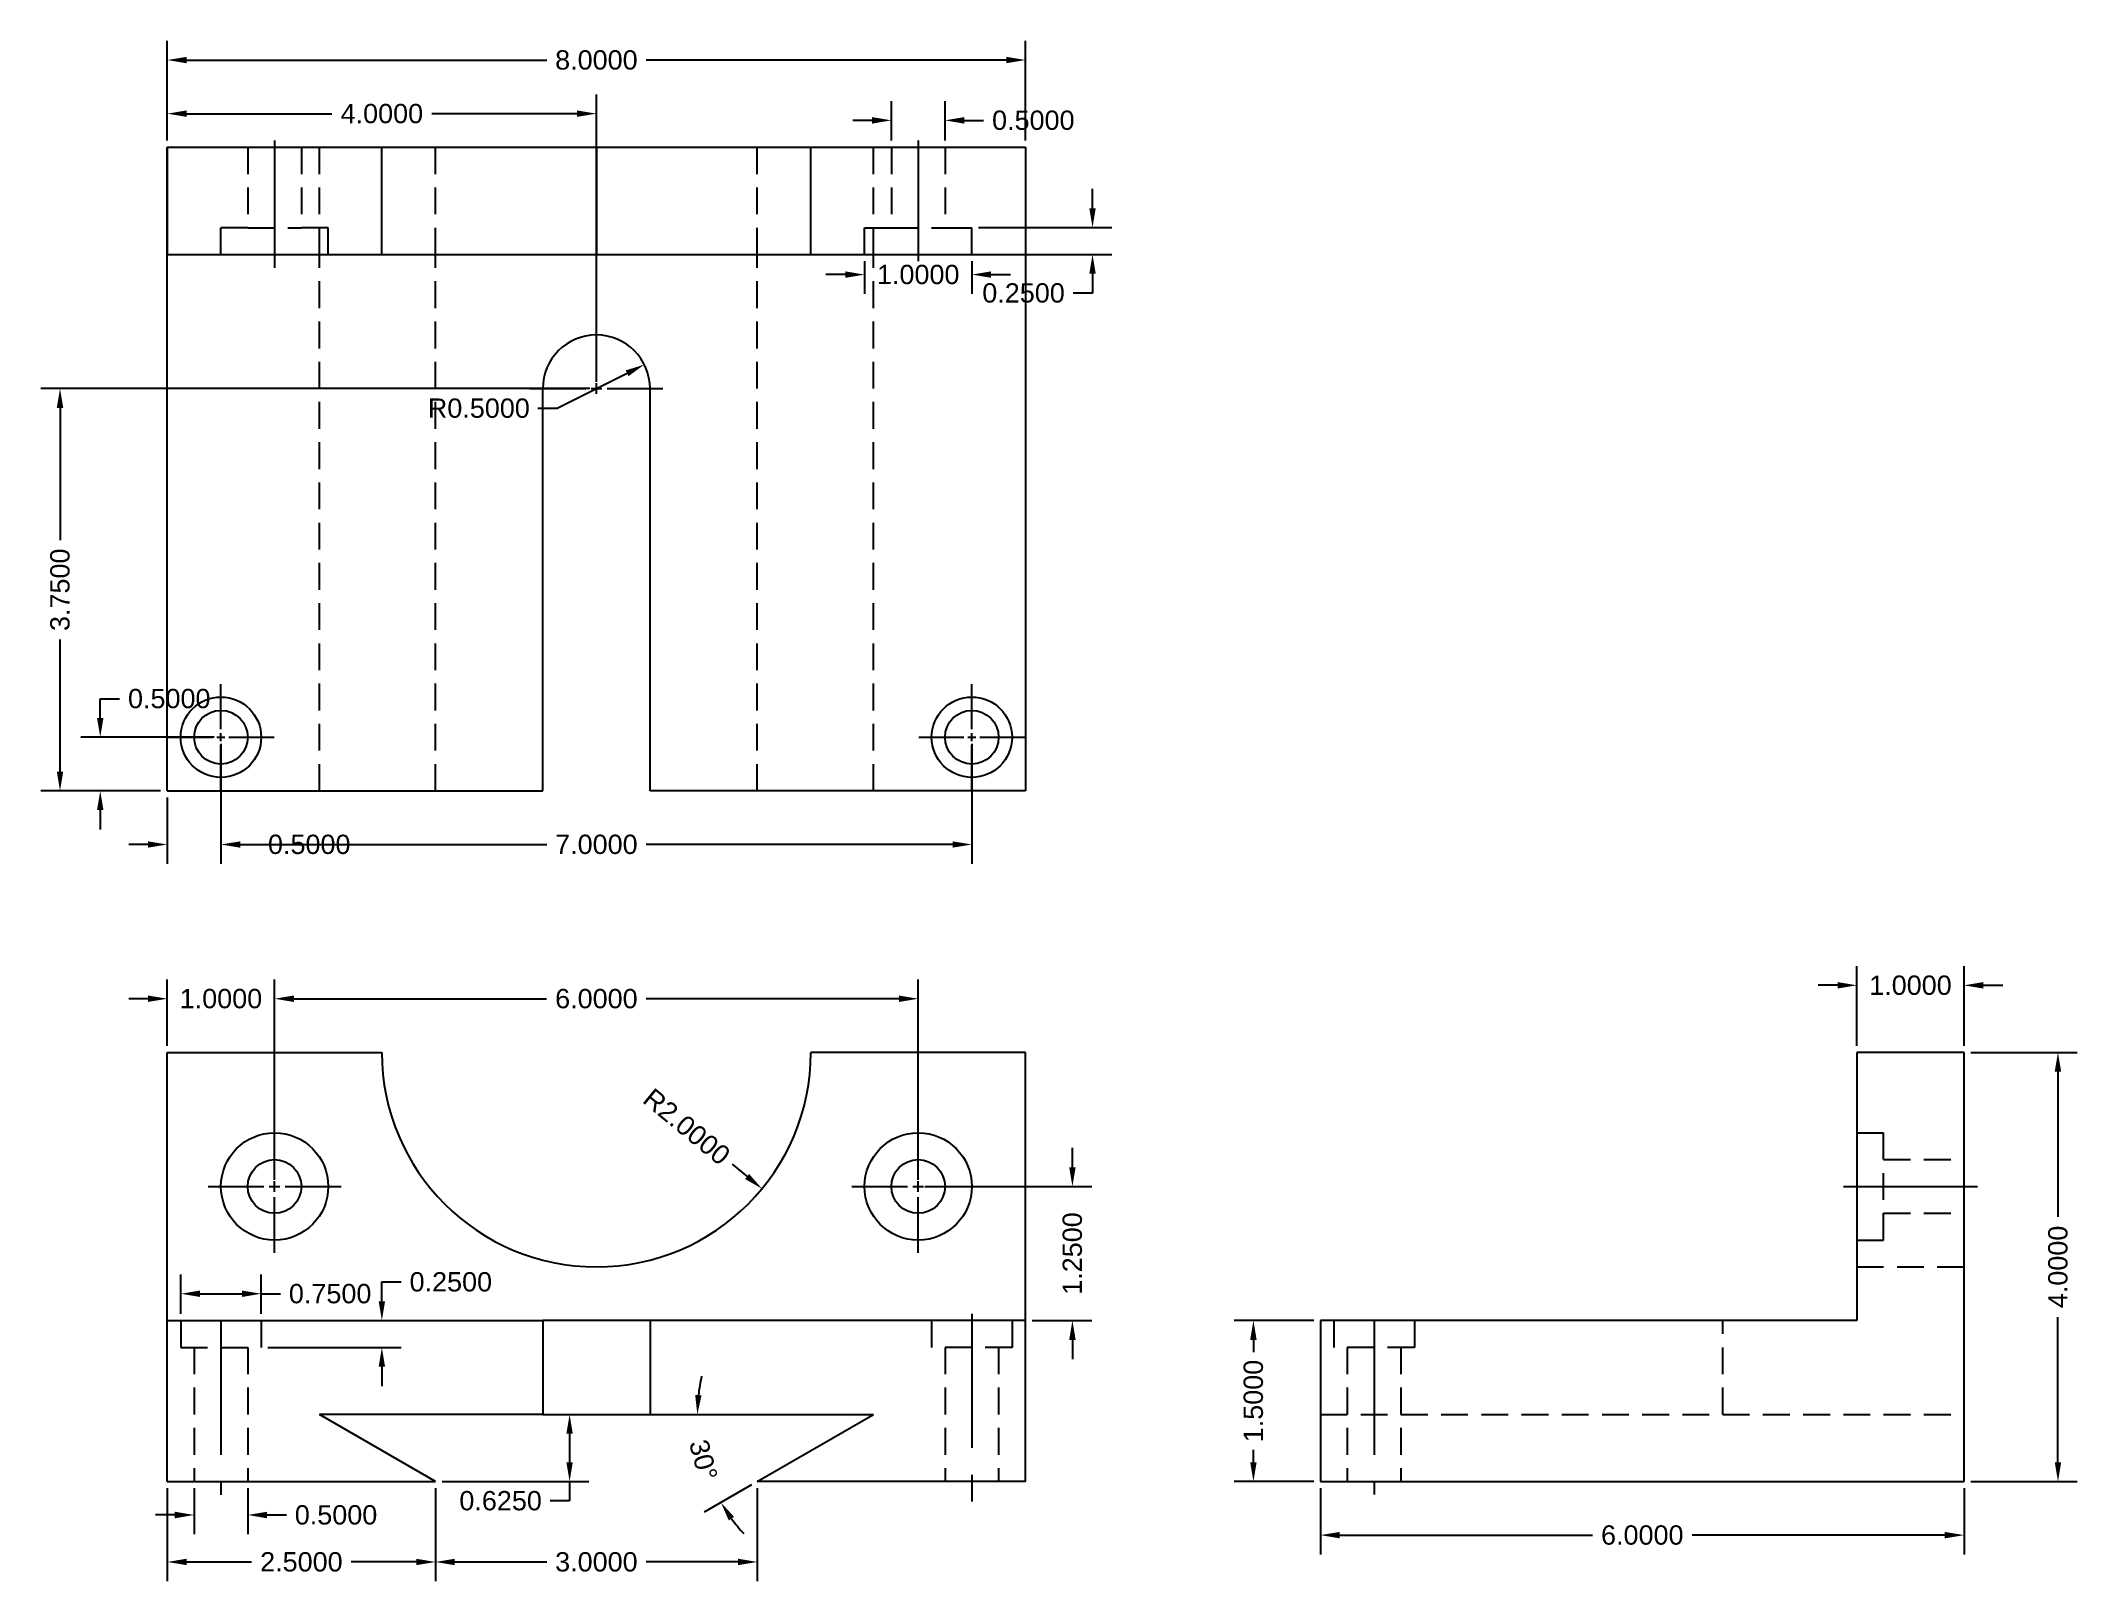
# Model space of a CAD drawing. Header units: feet. Extents: x 6.8 to 25.8, y 4.8 to 19.2.
import ezdxf

# ---------------------------------------------------------------- set-up
doc = ezdxf.new("R2010")
doc.units = ezdxf.units.FT
doc.header["$MEASUREMENT"] = 0
for name, pattern in [('CENTER', [2, 1.25, -0.25, 0.25, -0.25]), ('CENTER2', [1.125, 0.75, -0.125, 0.125, -0.125]), ('HIDDEN', [0.375, 0.25, -0.125])]:
    doc.linetypes.add(name, pattern=pattern)
for name, color, linetype in [('中心線', 3, 'CENTER'), ('輪廓線', 1, 'Continuous'), ('隱藏線', 2, 'HIDDEN')]:
    doc.layers.add(name, color=color, linetype=linetype)
doc.styles.get("Standard").update_dxf_attribs({"font": 'arial.ttf'})
doc.dimstyles.get("Standard").update_dxf_attribs({"dimtxt": 0.18, "dimasz": 0.18, "dimexe": 0.18, "dimexo": 0.0625, "dimgap": 0.09, "dimtad": 0, "dimtih": 1, "dimtoh": 1, "dimdec": 4, "dimzin": 0, "dimdsep": 46, "dimtxsty": 'Standard', "dimcen": 0.09, "dimadec": 0, "dimazin": 0, "dimtfac": 1, "dimtdec": 4, "dimtofl": 0, "dimtmove": 0, "dimatfit": 3, "dimfxl": 1, "dimtolj": 1, "dimtzin": 0, "dimarcsym": 0})

# ---------------------------------------------------------------- blocks, each defined once
blk = doc.blocks.new('*D12')
at = {"color": 0, "lineweight": -2, "transparency": 16777216}
for p, q in [((8.125, 7.312), (8.125, 7.68)), ((8.875, 7.312), (8.875, 7.68)), ((8.305, 7.5), (8.695, 7.5)), ((8.875, 7.5), (9.055, 7.5))]:
    blk.add_line(p, q, dxfattribs=at)
at = {"color": 0, "transparency": 16777216}
for points in [[(8.305, 7.53), (8.305, 7.47), (8.125, 7.5)], [(8.695, 7.53), (8.695, 7.47), (8.875, 7.5)]]:
    blk.add_solid(points, dxfattribs=at)
at = {"layer": 'Defpoints', "color": 0, "transparency": 16777216}
for p in [(8.875, 7.5), (8.125, 7.25), (8.875, 7.25)]:
    blk.add_point(p, dxfattribs=at)
at = {"color": 0, "transparency": 16777216, "insert": (9.518, 7.5), "char_height": 0.18, "attachment_point": 5}
blk.add_mtext('\\A1;0.7500', dxfattribs=at)
blk = doc.blocks.new('*D14')
at = {"color": 0, "lineweight": -2, "transparency": 16777216}
for p, q in [((10, 7.43), (10, 7.61)), ((10, 7.61), (10.18, 7.61)), ((8.938, 7.25), (10.18, 7.25)), ((8.938, 7), (10.18, 7)), ((10, 6.82), (10, 6.64))]:
    blk.add_line(p, q, dxfattribs=at)
at = {"color": 0, "transparency": 16777216}
for points in [[(9.97, 7.43), (10.03, 7.43), (10, 7.25)], [(9.97, 6.82), (10.03, 6.82), (10, 7)]]:
    blk.add_solid(points, dxfattribs=at)
at = {"layer": 'Defpoints', "color": 0, "transparency": 16777216}
for p in [(8.875, 7.25), (10, 7.25), (8.875, 7)]:
    blk.add_point(p, dxfattribs=at)
at = {"color": 0, "transparency": 16777216, "insert": (10.643, 7.61), "char_height": 0.18, "attachment_point": 5}
blk.add_mtext('\\A1;0.2500', dxfattribs=at)
blk = doc.blocks.new('*D15')
at = {"color": 0, "lineweight": -2, "transparency": 16777216}
for p, q in [((18.75, 5.688), (18.75, 5.07)), ((24.75, 5.688), (24.75, 5.07)), ((18.93, 5.25), (21.286, 5.25)), ((24.57, 5.25), (22.214, 5.25))]:
    blk.add_line(p, q, dxfattribs=at)
at = {"color": 0, "transparency": 16777216}
for points in [[(18.93, 5.28), (18.93, 5.22), (18.75, 5.25)], [(24.57, 5.28), (24.57, 5.22), (24.75, 5.25)]]:
    blk.add_solid(points, dxfattribs=at)
at = {"layer": 'Defpoints', "color": 0, "transparency": 16777216}
for p in [(18.75, 5.75), (24.75, 5.75), (24.75, 5.25)]:
    blk.add_point(p, dxfattribs=at)
at = {"color": 0, "transparency": 16777216, "insert": (21.75, 5.25), "char_height": 0.18, "attachment_point": 5}
blk.add_mtext('\\A1;6.0000', dxfattribs=at)
blk = doc.blocks.new('*D16')
at = {"color": 0, "lineweight": -2, "transparency": 16777216}
for p, q in [((8.25, 5.688), (8.25, 5.258)), ((8.75, 5.688), (8.75, 5.258)), ((8.07, 5.438), (7.89, 5.438)), ((8.93, 5.438), (9.11, 5.438))]:
    blk.add_line(p, q, dxfattribs=at)
at = {"color": 0, "transparency": 16777216}
for points in [[(8.07, 5.468), (8.07, 5.407), (8.25, 5.438)], [(8.93, 5.468), (8.93, 5.407), (8.75, 5.438)]]:
    blk.add_solid(points, dxfattribs=at)
at = {"layer": 'Defpoints', "color": 0, "transparency": 16777216}
for p in [(8.25, 5.75), (8.75, 5.75), (8.75, 5.438)]:
    blk.add_point(p, dxfattribs=at)
at = {"color": 0, "transparency": 16777216, "insert": (9.573, 5.438), "char_height": 0.18, "attachment_point": 5}
blk.add_mtext('\\A1;0.5000', dxfattribs=at)
blk = doc.blocks.new('*D17')
at = {"color": 0, "lineweight": -2, "transparency": 16777216}
for p, q in [((9, 8.562), (9, 10.43)), ((15, 8.562), (15, 10.43)), ((9.18, 10.25), (11.536, 10.25)), ((14.82, 10.25), (12.464, 10.25))]:
    blk.add_line(p, q, dxfattribs=at)
at = {"color": 0, "transparency": 16777216}
for points in [[(9.18, 10.28), (9.18, 10.22), (9, 10.25)], [(14.82, 10.28), (14.82, 10.22), (15, 10.25)]]:
    blk.add_solid(points, dxfattribs=at)
at = {"layer": 'Defpoints', "color": 0, "transparency": 16777216}
for p in [(15, 10.25), (9, 8.5), (15, 8.5)]:
    blk.add_point(p, dxfattribs=at)
at = {"color": 0, "transparency": 16777216, "insert": (12, 10.25), "char_height": 0.18, "attachment_point": 5}
blk.add_mtext('\\A1;6.0000', dxfattribs=at)
blk = doc.blocks.new('*D18')
at = {"color": 0, "lineweight": -2, "transparency": 16777216}
for p, q in [((8, 9.8125), (8, 10.43)), ((9, 8.5625), (9, 10.43)), ((7.82, 10.25), (7.64, 10.25)), ((9.18, 10.25), (9.36, 10.25))]:
    blk.add_line(p, q, dxfattribs=at)
at = {"color": 0, "transparency": 16777216}
for points in [[(7.82, 10.28), (7.82, 10.22), (8, 10.25)], [(9.18, 10.28), (9.18, 10.22), (9, 10.25)]]:
    blk.add_solid(points, dxfattribs=at)
at = {"layer": 'Defpoints', "color": 0, "transparency": 16777216}
for p in [(9, 10.25), (8, 9.75), (9, 8.5)]:
    blk.add_point(p, dxfattribs=at)
at = {"color": 0, "transparency": 16777216, "insert": (8.5, 10.25), "char_height": 0.18, "attachment_point": 5}
blk.add_mtext('\\A1;1.0000', dxfattribs=at)
blk = doc.blocks.new('*D19')
at = {"color": 0, "lineweight": -2, "transparency": 16777216}
for p, q in [((8, 18.25), (8, 19.18)), ((16, 18.25), (16, 19.18)), ((8.18, 19), (11.537, 19)), ((15.82, 19), (12.463, 19))]:
    blk.add_line(p, q, dxfattribs=at)
at = {"color": 0, "transparency": 16777216}
for points in [[(8.18, 19.03), (8.18, 18.97), (8, 19)], [(15.82, 19.03), (15.82, 18.97), (16, 19)]]:
    blk.add_solid(points, dxfattribs=at)
at = {"layer": 'Defpoints', "color": 0, "transparency": 16777216}
for p in [(16, 19), (8, 18.188), (16, 18.188)]:
    blk.add_point(p, dxfattribs=at)
at = {"color": 0, "transparency": 16777216, "insert": (12, 19), "char_height": 0.18, "attachment_point": 5}
blk.add_mtext('\\A1;8.0000', dxfattribs=at)
blk = doc.blocks.new('*D20')
at = {"color": 0, "lineweight": -2, "transparency": 16777216}
for p, q in [((23.75, 9.8125), (23.75, 10.555)), ((24.75, 9.8125), (24.75, 10.555)), ((23.57, 10.375), (23.39, 10.375)), ((24.93, 10.375), (25.11, 10.375))]:
    blk.add_line(p, q, dxfattribs=at)
at = {"color": 0, "transparency": 16777216}
for points in [[(23.57, 10.405), (23.57, 10.345), (23.75, 10.375)], [(24.93, 10.405), (24.93, 10.345), (24.75, 10.375)]]:
    blk.add_solid(points, dxfattribs=at)
at = {"layer": 'Defpoints', "color": 0, "transparency": 16777216}
for p in [(24.75, 10.375), (23.75, 9.75), (24.75, 9.75)]:
    blk.add_point(p, dxfattribs=at)
at = {"color": 0, "transparency": 16777216, "insert": (24.25, 10.375), "char_height": 0.18, "attachment_point": 5}
blk.add_mtext('\\A1;1.0000', dxfattribs=at)
blk = doc.blocks.new('*D21')
at = {"color": 0, "lineweight": -2, "transparency": 16777216}
blk.add_line((13.266, 8.707), (13.405, 8.593), dxfattribs=at)
at = {"color": 0, "transparency": 16777216}
blk.add_solid([(13.424, 8.616), (13.386, 8.57), (13.544, 8.479)], dxfattribs=at)
at = {"layer": 'Defpoints', "color": 0, "transparency": 16777216}
for p in [(12, 9.75), (13.544, 8.479)]:
    blk.add_point(p, dxfattribs=at)
at = {"color": 0, "transparency": 16777216, "insert": (12.842, 9.057), "char_height": 0.18, "attachment_point": 5, "rotation": 320.5275}
blk.add_mtext('\\A1;R2.0000', dxfattribs=at)
blk = doc.blocks.new('*D22')
at = {"color": 0, "lineweight": -2, "transparency": 16777216}
for p, q in [((14.5, 17.125), (14.5, 16.82)), ((15.5, 17.125), (15.5, 16.82)), ((14.32, 17), (14.14, 17)), ((15.68, 17), (15.86, 17))]:
    blk.add_line(p, q, dxfattribs=at)
at = {"color": 0, "transparency": 16777216}
for points in [[(14.32, 17.03), (14.32, 16.97), (14.5, 17)], [(15.68, 17.03), (15.68, 16.97), (15.5, 17)]]:
    blk.add_solid(points, dxfattribs=at)
at = {"layer": 'Defpoints', "color": 0, "transparency": 16777216}
for p in [(14.5, 17.1875), (15.5, 17.1875), (15.5, 17)]:
    blk.add_point(p, dxfattribs=at)
at = {"color": 0, "transparency": 16777216, "insert": (15, 17), "char_height": 0.18, "attachment_point": 5}
blk.add_mtext('\\A1;1.0000', dxfattribs=at)
blk = doc.blocks.new('*D23')
at = {"color": 0, "lineweight": -2, "transparency": 16777216}
for p, q in [((14.75, 18.25), (14.75, 18.617)), ((15.25, 18.25), (15.25, 18.617)), ((14.57, 18.438), (14.39, 18.438)), ((15.43, 18.438), (15.61, 18.438))]:
    blk.add_line(p, q, dxfattribs=at)
at = {"color": 0, "transparency": 16777216}
for points in [[(14.57, 18.468), (14.57, 18.407), (14.75, 18.438)], [(15.43, 18.468), (15.43, 18.407), (15.25, 18.438)]]:
    blk.add_solid(points, dxfattribs=at)
at = {"layer": 'Defpoints', "color": 0, "transparency": 16777216}
for p in [(15.25, 18.438), (14.75, 18.188), (15.25, 18.188)]:
    blk.add_point(p, dxfattribs=at)
at = {"color": 0, "transparency": 16777216, "insert": (16.073, 18.438), "char_height": 0.18, "attachment_point": 5}
blk.add_mtext('\\A1;0.5000', dxfattribs=at)
blk = doc.blocks.new('*D24')
at = {"color": 0, "lineweight": -2, "transparency": 16777216}
for p, q in [((16.625, 17.618), (16.625, 17.798)), ((15.563, 17.438), (16.805, 17.438)), ((15.563, 17.188), (16.805, 17.188)), ((16.625, 17.008), (16.625, 16.828)), ((16.625, 16.828), (16.445, 16.828))]:
    blk.add_line(p, q, dxfattribs=at)
at = {"color": 0, "transparency": 16777216}
for points in [[(16.595, 17.618), (16.655, 17.618), (16.625, 17.438)], [(16.595, 17.008), (16.655, 17.008), (16.625, 17.188)]]:
    blk.add_solid(points, dxfattribs=at)
at = {"layer": 'Defpoints', "color": 0, "transparency": 16777216}
for p in [(15.5, 17.438), (15.5, 17.188), (16.625, 17.188)]:
    blk.add_point(p, dxfattribs=at)
at = {"color": 0, "transparency": 16777216, "insert": (15.982, 16.828), "char_height": 0.18, "attachment_point": 5}
blk.add_mtext('\\A1;0.2500', dxfattribs=at)
blk = doc.blocks.new('*D25')
at = {"color": 0, "lineweight": -2, "transparency": 16777216}
for p, q in [((24.813, 9.75), (25.805, 9.75)), ((25.625, 9.57), (25.625, 8.217)), ((25.625, 5.93), (25.625, 7.283)), ((24.813, 5.75), (25.805, 5.75))]:
    blk.add_line(p, q, dxfattribs=at)
at = {"color": 0, "transparency": 16777216}
for points in [[(25.595, 9.57), (25.655, 9.57), (25.625, 9.75)], [(25.595, 5.93), (25.655, 5.93), (25.625, 5.75)]]:
    blk.add_solid(points, dxfattribs=at)
at = {"layer": 'Defpoints', "color": 0, "transparency": 16777216}
for p in [(24.75, 9.75), (24.75, 5.75), (25.625, 5.75)]:
    blk.add_point(p, dxfattribs=at)
at = {"color": 0, "transparency": 16777216, "insert": (25.625, 7.75), "char_height": 0.18, "attachment_point": 5, "rotation": 90}
blk.add_mtext('\\A1;4.0000', dxfattribs=at)
blk = doc.blocks.new('*D26')
at = {"color": 0, "lineweight": -2, "transparency": 16777216}
for p, q in [((16.4375, 8.68), (16.4375, 8.86)), ((15.0625, 8.5), (16.6175, 8.5)), ((16.0625, 7.25), (16.6175, 7.25)), ((16.4375, 7.07), (16.4375, 6.89))]:
    blk.add_line(p, q, dxfattribs=at)
at = {"color": 0, "transparency": 16777216}
for points in [[(16.4075, 8.68), (16.4675, 8.68), (16.4375, 8.5)], [(16.4075, 7.07), (16.4675, 7.07), (16.4375, 7.25)]]:
    blk.add_solid(points, dxfattribs=at)
at = {"layer": 'Defpoints', "color": 0, "transparency": 16777216}
for p in [(15, 8.5), (16.4375, 8.5), (16, 7.25)]:
    blk.add_point(p, dxfattribs=at)
at = {"color": 0, "transparency": 16777216, "insert": (16.4375, 7.875), "char_height": 0.18, "attachment_point": 5, "rotation": 90}
blk.add_mtext('\\A1;1.2500', dxfattribs=at)
blk = doc.blocks.new('*D27')
at = {"color": 0, "lineweight": -2, "transparency": 16777216}
for p, q in [((18.688, 7.25), (17.945, 7.25)), ((18.125, 7.07), (18.125, 6.955)), ((18.125, 5.93), (18.125, 6.045)), ((18.688, 5.75), (17.945, 5.75))]:
    blk.add_line(p, q, dxfattribs=at)
at = {"color": 0, "transparency": 16777216}
for points in [[(18.095, 7.07), (18.155, 7.07), (18.125, 7.25)], [(18.095, 5.93), (18.155, 5.93), (18.125, 5.75)]]:
    blk.add_solid(points, dxfattribs=at)
at = {"layer": 'Defpoints', "color": 0, "transparency": 16777216}
for p in [(18.75, 7.25), (18.125, 5.75), (18.75, 5.75)]:
    blk.add_point(p, dxfattribs=at)
at = {"color": 0, "transparency": 16777216, "insert": (18.125, 6.5), "char_height": 0.18, "attachment_point": 5, "rotation": 90}
blk.add_mtext('\\A1;1.5000', dxfattribs=at)
blk = doc.blocks.new('*D28')
at = {"color": 0, "lineweight": -2, "transparency": 16777216}
for p, q in [((11.563, 6.375), (11.93, 6.375)), ((11.75, 6.195), (11.75, 5.93)), ((10.563, 5.75), (11.93, 5.75)), ((11.75, 5.75), (11.75, 5.57)), ((11.75, 5.57), (11.57, 5.57))]:
    blk.add_line(p, q, dxfattribs=at)
at = {"color": 0, "transparency": 16777216}
for points in [[(11.72, 6.195), (11.78, 6.195), (11.75, 6.375)], [(11.72, 5.93), (11.78, 5.93), (11.75, 5.75)]]:
    blk.add_solid(points, dxfattribs=at)
at = {"layer": 'Defpoints', "color": 0, "transparency": 16777216}
for p in [(11.5, 6.375), (10.5, 5.75), (11.75, 5.75)]:
    blk.add_point(p, dxfattribs=at)
at = {"color": 0, "transparency": 16777216, "insert": (11.107, 5.57), "char_height": 0.18, "attachment_point": 5}
blk.add_mtext('\\A1;0.6250', dxfattribs=at)
blk = doc.blocks.new('*D29')
at = {"color": 0, "lineweight": -2, "transparency": 16777216}
for p, q in [((10.5, 5.688), (10.5, 4.82)), ((13.5, 5.688), (13.5, 4.82)), ((10.68, 5), (11.537, 5)), ((13.32, 5), (12.463, 5))]:
    blk.add_line(p, q, dxfattribs=at)
at = {"color": 0, "transparency": 16777216}
for points in [[(10.68, 5.03), (10.68, 4.97), (10.5, 5)], [(13.32, 5.03), (13.32, 4.97), (13.5, 5)]]:
    blk.add_solid(points, dxfattribs=at)
at = {"layer": 'Defpoints', "color": 0, "transparency": 16777216}
for p in [(10.5, 5.75), (13.5, 5.75), (13.5, 5)]:
    blk.add_point(p, dxfattribs=at)
at = {"color": 0, "transparency": 16777216, "insert": (12, 5), "char_height": 0.18, "attachment_point": 5}
blk.add_mtext('\\A1;3.0000', dxfattribs=at)
blk = doc.blocks.new('*D30')
at = {"color": 0, "lineweight": -2, "transparency": 16777216}
for p, q in [((8, 5.688), (8, 4.82)), ((10.5, 5.688), (10.5, 4.82)), ((8.18, 5), (8.785, 5)), ((10.32, 5), (9.715, 5))]:
    blk.add_line(p, q, dxfattribs=at)
at = {"color": 0, "transparency": 16777216}
for points in [[(8.18, 5.03), (8.18, 4.97), (8, 5)], [(10.32, 5.03), (10.32, 4.97), (10.5, 5)]]:
    blk.add_solid(points, dxfattribs=at)
at = {"layer": 'Defpoints', "color": 0, "transparency": 16777216}
for p in [(8, 5.75), (10.5, 5.75), (10.5, 5)]:
    blk.add_point(p, dxfattribs=at)
at = {"color": 0, "transparency": 16777216, "insert": (9.25, 5), "char_height": 0.18, "attachment_point": 5}
blk.add_mtext('\\A1;2.5000', dxfattribs=at)
blk = doc.blocks.new('*D31')
at = {"color": 0, "lineweight": -2, "transparency": 16777216}
blk.add_line((13.446, 5.719), (13.005, 5.464), dxfattribs=at)
for start, end in [(167.4311, 173.7155), (216.2845, 222.5689)]:
    blk.add_arc((14.583, 6.375), 1.642, start, end, dxfattribs=at)
at = {"color": 0, "transparency": 16777216}
for points in [[(12.98, 6.553), (12.921, 6.556), (12.941, 6.375)], [(13.234, 5.387), (13.284, 5.42), (13.161, 5.554)]]:
    blk.add_solid(points, dxfattribs=at)
at = {"layer": 'Defpoints', "color": 0, "transparency": 16777216}
for p in [(12.5, 6.375), (14.583, 6.375), (14.583, 6.375), (12.966, 6.09), (13.5, 5.75)]:
    blk.add_point(p, dxfattribs=at)
at = {"color": 0, "transparency": 16777216, "insert": (12.997, 5.95), "char_height": 0.18, "attachment_point": 5, "rotation": 285}
blk.add_mtext('\\A1;30°', dxfattribs=at)
blk = doc.blocks.new('*D32')
at = {"color": 0, "lineweight": -2, "transparency": 16777216}
for p, q in [((8.5, 12.625), (8.5, 11.508)), ((15.5, 12.625), (15.5, 11.508)), ((8.68, 11.688), (11.537, 11.688)), ((15.32, 11.688), (12.463, 11.688))]:
    blk.add_line(p, q, dxfattribs=at)
at = {"color": 0, "transparency": 16777216}
for points in [[(8.68, 11.717), (8.68, 11.658), (8.5, 11.688)], [(15.32, 11.717), (15.32, 11.658), (15.5, 11.688)]]:
    blk.add_solid(points, dxfattribs=at)
at = {"layer": 'Defpoints', "color": 0, "transparency": 16777216}
for p in [(8.5, 12.688), (15.5, 12.688), (15.5, 11.688)]:
    blk.add_point(p, dxfattribs=at)
at = {"color": 0, "transparency": 16777216, "insert": (12, 11.688), "char_height": 0.18, "attachment_point": 5}
blk.add_mtext('\\A1;7.0000', dxfattribs=at)
blk = doc.blocks.new('*D33')
at = {"color": 0, "lineweight": -2, "transparency": 16777216}
for p, q in [((11.634, 15.754), (12.286, 16.081)), ((11.454, 15.754), (11.634, 15.754))]:
    blk.add_line(p, q, dxfattribs=at)
at = {"color": 0, "transparency": 16777216}
blk.add_solid([(12.273, 16.107), (12.3, 16.054), (12.447, 16.161)], dxfattribs=at)
at = {"layer": 'Defpoints', "color": 0, "transparency": 16777216}
for p in [(12.447, 16.161), (12, 15.938)]:
    blk.add_point(p, dxfattribs=at)
at = {"color": 0, "transparency": 16777216, "insert": (10.904, 15.754), "char_height": 0.18, "attachment_point": 5}
blk.add_mtext('\\A1;R0.5000', dxfattribs=at)
blk = doc.blocks.new('*D35')
at = {"color": 0, "lineweight": -2, "transparency": 16777216}
for p, q in [((8, 18.25), (8, 18.68)), ((12, 16), (12, 18.68)), ((8.18, 18.5), (9.533, 18.5)), ((11.82, 18.5), (10.467, 18.5))]:
    blk.add_line(p, q, dxfattribs=at)
at = {"color": 0, "transparency": 16777216}
for points in [[(8.18, 18.53), (8.18, 18.47), (8, 18.5)], [(11.82, 18.53), (11.82, 18.47), (12, 18.5)]]:
    blk.add_solid(points, dxfattribs=at)
at = {"layer": 'Defpoints', "color": 0, "transparency": 16777216}
for p in [(8, 18.5), (8, 18.188), (12, 15.938)]:
    blk.add_point(p, dxfattribs=at)
at = {"color": 0, "transparency": 16777216, "insert": (10, 18.5), "char_height": 0.18, "attachment_point": 5}
blk.add_mtext('\\A1;4.0000', dxfattribs=at)
blk = doc.blocks.new('*D36')
at = {"color": 0, "lineweight": -2, "transparency": 16777216}
for p, q in [((11.938, 15.938), (6.82, 15.938)), ((7, 15.758), (7, 14.526)), ((7, 12.368), (7, 13.599)), ((7.938, 12.188), (6.82, 12.188))]:
    blk.add_line(p, q, dxfattribs=at)
at = {"color": 0, "transparency": 16777216}
for points in [[(6.97, 15.758), (7.03, 15.758), (7, 15.938)], [(6.97, 12.368), (7.03, 12.368), (7, 12.188)]]:
    blk.add_solid(points, dxfattribs=at)
at = {"layer": 'Defpoints', "color": 0, "transparency": 16777216}
for p in [(12, 15.938), (7, 12.188), (8, 12.188)]:
    blk.add_point(p, dxfattribs=at)
at = {"color": 0, "transparency": 16777216, "insert": (7, 14.062), "char_height": 0.18, "attachment_point": 5, "rotation": 90}
blk.add_mtext('\\A1;3.7500', dxfattribs=at)
blk = doc.blocks.new('*D37')
at = {"color": 0, "lineweight": -2, "transparency": 16777216}
for p, q in [((7.375, 12.868), (7.375, 13.047)), ((7.375, 13.047), (7.555, 13.047)), ((8.438, 12.688), (7.195, 12.688)), ((7.938, 12.188), (7.195, 12.188)), ((7.375, 12.008), (7.375, 11.828))]:
    blk.add_line(p, q, dxfattribs=at)
at = {"color": 0, "transparency": 16777216}
for points in [[(7.345, 12.868), (7.405, 12.868), (7.375, 12.688)], [(7.345, 12.008), (7.405, 12.008), (7.375, 12.188)]]:
    blk.add_solid(points, dxfattribs=at)
at = {"layer": 'Defpoints', "color": 0, "transparency": 16777216}
for p in [(7.375, 12.688), (8.5, 12.688), (8, 12.188)]:
    blk.add_point(p, dxfattribs=at)
at = {"color": 0, "transparency": 16777216, "insert": (8.018, 13.047), "char_height": 0.18, "attachment_point": 5}
blk.add_mtext('\\A1;0.5000', dxfattribs=at)
blk = doc.blocks.new('*D38')
at = {"color": 0, "lineweight": -2, "transparency": 16777216}
for p, q in [((8.5, 12.625), (8.5, 11.508)), ((8, 12.125), (8, 11.508)), ((7.82, 11.688), (7.64, 11.688)), ((8.68, 11.688), (8.86, 11.688))]:
    blk.add_line(p, q, dxfattribs=at)
at = {"color": 0, "transparency": 16777216}
for points in [[(7.82, 11.717), (7.82, 11.658), (8, 11.688)], [(8.68, 11.717), (8.68, 11.658), (8.5, 11.688)]]:
    blk.add_solid(points, dxfattribs=at)
at = {"layer": 'Defpoints', "color": 0, "transparency": 16777216}
for p in [(8.5, 12.688), (8, 12.188), (8.5, 11.688)]:
    blk.add_point(p, dxfattribs=at)
at = {"color": 0, "transparency": 16777216, "insert": (9.323, 11.688), "char_height": 0.18, "attachment_point": 5}
blk.add_mtext('\\A1;0.5000', dxfattribs=at)
blk = doc.blocks.new('*U39')
at = {"layer": '中心線', "color": 0, "linetype": 'CENTER2', "transparency": 16777216}
for p, q in [((0, 0.1), (0, 0.62)), ((-0.62, 0), (-0.1, 0)), ((0.1, 0), (0.62, 0)), ((0, -0.62), (0, -0.1))]:
    blk.add_line(p, q, dxfattribs=at)
at = {"layer": '中心線', "color": 0, "linetype": 'Continuous', "transparency": 16777216}
for p, q in [((-0.05, 0), (0.05, 0)), ((0, -0.05), (0, 0.05))]:
    blk.add_line(p, q, dxfattribs=at)
blk = doc.blocks.new('*U40')
at = {"layer": '中心線', "color": 0, "linetype": 'CENTER2', "transparency": 16777216}
for p, q in [((0, 0.1), (0, 0.62)), ((-0.62, 0), (-0.1, 0)), ((0.1, 0), (0.62, 0)), ((0, -0.62), (0, -0.1))]:
    blk.add_line(p, q, dxfattribs=at)
at = {"layer": '中心線', "color": 0, "linetype": 'Continuous', "transparency": 16777216}
for p, q in [((-0.05, 0), (0.05, 0)), ((0, -0.05), (0, 0.05))]:
    blk.add_line(p, q, dxfattribs=at)
blk = doc.blocks.new('*U41')
at = {"layer": '中心線', "color": 0, "linetype": 'CENTER2', "transparency": 16777216}
for p, q in [((0, 0.075), (0, 0.495)), ((-0.495, 0), (-0.075, 0)), ((0.075, 0), (0.495, 0)), ((0, -0.495), (0, -0.075))]:
    blk.add_line(p, q, dxfattribs=at)
at = {"layer": '中心線', "color": 0, "linetype": 'Continuous', "transparency": 16777216}
for p, q in [((-0.0375, 0), (0.0375, 0)), ((0, -0.0375), (0, 0.0375))]:
    blk.add_line(p, q, dxfattribs=at)
blk = doc.blocks.new('*U42')
at = {"layer": '中心線', "color": 0, "linetype": 'CENTER2', "transparency": 16777216}
for p, q in [((0, 0.075), (0, 0.495)), ((-0.495, 0), (-0.075, 0)), ((0.075, 0), (0.495, 0)), ((0, -0.495), (0, -0.075))]:
    blk.add_line(p, q, dxfattribs=at)
at = {"layer": '中心線', "color": 0, "linetype": 'Continuous', "transparency": 16777216}
for p, q in [((-0.0375, 0), (0.0375, 0)), ((0, -0.0375), (0, 0.0375))]:
    blk.add_line(p, q, dxfattribs=at)

msp = doc.modelspace()

# ---------------------------------------------------------------- linework, layer by layer
at = {"layer": '中心線'}
for p, q in [((9, 18.25), (9, 17.0625)), ((15, 18.25), (15, 17.125)), ((23.625, 8.5), (24.875, 8.5)), ((8.5, 7.25), (8.5, 5.625)), ((15.5, 7.3125), (15.5, 5.5625)), ((19.25, 7.25), (19.25, 5.63))]:
    msp.add_line(p, q, dxfattribs=at)
at = {"layer": '中心線', "linetype": 'CENTER2'}
for p, q in [((12, 16.0375), (12, 16.5575)), ((11.38, 15.9375), (11.9, 15.9375)), ((12.1, 15.9375), (12.62, 15.9375))]:
    msp.add_line(p, q, dxfattribs=at)
at = {"layer": '中心線', "linetype": 'Continuous'}
for p, q in [((12, 15.8875), (12, 15.9875)), ((11.95, 15.9375), (12.05, 15.9375))]:
    msp.add_line(p, q, dxfattribs=at)
at = {"layer": '輪廓線'}
for p, q in [((8, 12.1875), (8, 18.1875)), ((8, 18.1875), (16, 18.1875)), ((8, 18.1875), (8, 17.1875)), ((8, 18.1875), (9, 18.1875)), ((10, 17.1875), (10, 18.1875)), ((12, 18.1875), (12, 17.1875)), ((14, 17.1875), (14, 18.1875)), ((16, 18.1875), (16, 12.1875)), ((8, 17.1875), (16, 17.1875)), ((11.5, 12.1875), (11.5, 15.9375)), ((12.5, 12.1875), (12.5, 15.9375)), ((8, 12.1875), (11.5, 12.1875)), ((8, 12.1875), (8.5, 12.1875)), ((8, 12.1875), (10.5, 12.1875)), ((16, 12.1875), (12.5, 12.1875)), ((8, 5.75), (8, 9.75)), ((8, 9.75), (10, 9.75)), ((16, 9.75), (14, 9.75)), ((16, 5.75), (16, 9.75)), ((24.75, 9.75), (23.75, 9.75)), ((23.75, 9.75), (23.75, 8.25)), ((24.75, 5.75), (24.75, 9.75)), ((23.75, 8.25), (23.75, 8)), ((23.75, 8), (23.75, 7.25)), ((8, 5.75), (8, 7.25)), ((8, 7.25), (11.5, 7.25)), ((11.5, 7.25), (11.5, 6.375)), ((12.5, 7.25), (11.5, 7.25)), ((16, 7.25), (12.5, 7.25)), ((12.5, 7.25), (12.5, 6.375)), ((23.75, 7.25), (18.75, 7.25)), ((18.75, 7.25), (18.75, 5.75)), ((11.5, 6.375), (9.41747, 6.375)), ((10.5, 5.75), (9.41747, 6.375)), ((11.5, 6.375), (12.5, 6.375)), ((12.5, 6.375), (14.58253, 6.375)), ((13.5, 5.75), (14.58253, 6.375)), ((8, 5.75), (10.5, 5.75)), ((16, 5.75), (13.5, 5.75)), ((18.75, 5.75), (24.75, 5.75))]:
    msp.add_line(p, q, dxfattribs=at)
for centre, radius in [((8.5, 12.6875), 0.375), ((8.5, 12.6875), 0.25), ((15.5, 12.6875), 0.375), ((15.5, 12.6875), 0.25), ((9, 8.5), 0.5), ((15, 8.5), 0.5), ((9, 8.5), 0.25), ((15, 8.5), 0.25)]:
    msp.add_circle(centre, radius, dxfattribs=at)
for centre, radius, start, end in [((12, 15.9375), 0.5, 0, 180), ((12, 9.75), 2, 180, 0)]:
    msp.add_arc(centre, radius, start, end, dxfattribs=at)
at = {"layer": '隱藏線'}
for p, q in [((8.75, 18.1875), (8.75, 17.4375)), ((9.25, 18.1875), (9.25, 17.4375)), ((9.41747, 17.1875), (9.41747, 18.1875)), ((10.5, 17.1875), (10.5, 18.1875)), ((13.5, 17.1875), (13.5, 18.1875)), ((14.58253, 17.1875), (14.58253, 18.1875)), ((14.75, 18.1875), (14.75, 17.4375)), ((15.25, 18.1875), (15.25, 17.4375)), ((8.5, 17.1875), (8.5, 17.4375)), ((8.75, 17.4375), (8.5, 17.4375)), ((8.75, 17.4375), (9.25, 17.4375)), ((9.5, 17.4375), (9.25, 17.4375)), ((9.5, 17.1875), (9.5, 17.4375)), ((9.5, 17.1875), (9.5, 17.4375)), ((14.5, 17.1875), (14.5, 17.4375)), ((14.5, 17.1875), (14.5, 17.4375)), ((14.5, 17.4375), (14.75, 17.4375)), ((14.75, 17.4375), (15.25, 17.4375)), ((15.25, 17.4375), (15.5, 17.4375)), ((15.5, 17.1875), (15.5, 17.4375)), ((9.41747, 12.1875), (9.41747, 17.1875)), ((10.5, 12.1875), (10.5, 17.1875)), ((13.5, 12.1875), (13.5, 17.1875)), ((14.58253, 12.1875), (14.58253, 17.1875)), ((23.75, 9), (24, 9)), ((23.75, 9), (24, 9)), ((24, 8), (24, 9)), ((24, 8.75), (24.75, 8.75)), ((24, 8.25), (24.75, 8.25)), ((23.75, 7.75), (24.75, 7.75)), ((8.125, 7.25), (8.125, 7)), ((8.875, 7.25), (8.875, 7)), ((15.125, 7.25), (15.125, 7)), ((15.875, 7.25), (15.875, 7)), ((18.875, 7.25), (18.875, 7)), ((19.625, 7.25), (19.625, 7)), ((22.5, 6.375), (22.5, 7.25)), ((8.125, 7), (8.875, 7)), ((8.25, 7), (8.25, 5.75)), ((8.75, 7), (8.75, 5.75)), ((15.875, 7), (15.125, 7)), ((15.25, 7), (15.25, 5.75)), ((15.75, 7), (15.75, 5.75)), ((19.625, 7), (18.875, 7)), ((19, 7), (19, 5.75)), ((19.5, 7), (19.5, 5.75)), ((18.75, 6.375), (22.5, 6.375)), ((22.5, 6.375), (24.75, 6.375))]:
    msp.add_line(p, q, dxfattribs=at)
msp.add_lwpolyline([(23.75, 8), (24, 8)], dxfattribs=at)

# ---------------------------------------------------------------- block references
at = {"layer": '中心線', "linetype": 'CENTER2'}
for name, p in [('*U41', (8.5, 12.6875)), ('*U42', (15.5, 12.6875)), ('*U40', (9, 8.5)), ('*U39', (15, 8.5))]:
    msp.add_blockref(name, p, dxfattribs=at)

# ---------------------------------------------------------------- dimensions: what is measured, and where the dimension line sits
for base, p1, p2, picture, middle in [((16, 19), (8, 18.1875), (16, 18.1875), '*D19', (12, 19)), ((8, 18.5), (12, 15.9375), (8, 18.1875), '*D35', (10, 18.5)), ((15.25, 18.4375), (14.75, 18.1875), (15.25, 18.1875), '*D23', (16.07332, 18.4375)), ((15.5, 17), (14.5, 17.1875), (15.5, 17.1875), '*D22', (15, 17)), ((8.5, 11.6875), (8, 12.1875), (8.5, 12.6875), '*D38', (9.32332, 11.6875)), ((15.5, 11.6875), (8.5, 12.6875), (15.5, 12.6875), '*D32', (12, 11.6875)), ((24.75, 10.375), (23.75, 9.75), (24.75, 9.75), '*D20', (24.25, 10.375)), ((9, 10.25), (8, 9.75), (9, 8.5), '*D18', (8.5, 10.25)), ((15, 10.25), (9, 8.5), (15, 8.5), '*D17', (12, 10.25)), ((8.875, 7.5), (8.125, 7.25), (8.875, 7.25), '*D12', (9.51832, 7.5)), ((8.75, 5.4375), (8.25, 5.75), (8.75, 5.75), '*D16', (9.57332, 5.4375)), ((10.5, 5), (8, 5.75), (10.5, 5.75), '*D30', (9.25, 5)), ((13.5, 5), (10.5, 5.75), (13.5, 5.75), '*D29', (12, 5)), ((24.75, 5.25), (18.75, 5.75), (24.75, 5.75), '*D15', (21.75, 5.25))]:
    dim = msp.add_linear_dim(base=base, p1=p1, p2=p2, dimstyle='Standard', override={"dimtih": 0, "dimcen": -0.09})
    dim.commit()
    dim.dimension.update_dxf_attribs({"geometry": picture, "text_midpoint": middle})
for base, p1, p2, picture, middle in [((16.625, 17.1875), (15.5, 17.4375), (15.5, 17.1875), '*D24', (15.98168, 16.8275)), ((7, 12.1875), (12, 15.9375), (8, 12.1875), '*D36', (7, 14.0625)), ((7.375, 12.6875), (8, 12.1875), (8.5, 12.6875), '*D37', (8.01832, 13.0475)), ((25.625, 5.75), (24.75, 9.75), (24.75, 5.75), '*D25', (25.625, 7.75)), ((16.4375, 8.5), (16, 7.25), (15, 8.5), '*D26', (16.4375, 7.875)), ((10, 7.25), (8.875, 7), (8.875, 7.25), '*D14', (10.64332, 7.61)), ((18.125, 5.75), (18.75, 7.25), (18.75, 5.75), '*D27', (18.125, 6.5)), ((11.75, 5.75), (11.5, 6.375), (10.5, 5.75), '*D28', (11.10668, 5.57))]:
    dim = msp.add_linear_dim(base=base, p1=p1, p2=p2, angle=90, dimstyle='Standard', override={"dimtih": 0, "dimcen": -0.09})
    dim.commit()
    dim.dimension.update_dxf_attribs({"geometry": picture, "text_midpoint": middle})
for center, mpoint, picture, middle in [((12, 15.9375), (12.44721, 16.16111), '*D33', (10.90432, 15.75439)), ((12, 9.75), (13.54386, 8.47859), '*D21', (12.84183, 9.05673))]:
    dim = msp.add_radius_dim(center=center, mpoint=mpoint, dimstyle='Standard', override={"dimtih": 0, "dimcen": -0.09})
    dim.commit()
    dim.dimension.update_dxf_attribs({"geometry": picture, "text_midpoint": middle, "dimtype": 164})
dim = msp.add_angular_dim_2l(base=(12.96558, 6.08989), line1=((12.5, 6.375), (14.58253, 6.375)), line2=((13.5, 5.75), (14.58253, 6.375)), dimstyle='Standard', override={"dimtih": 0, "dimcen": -0.09})
dim.commit()
dim.dimension.update_dxf_attribs({"geometry": '*D31', "text_midpoint": (12.99658, 5.95005)})

doc.saveas('drawing.dxf')
